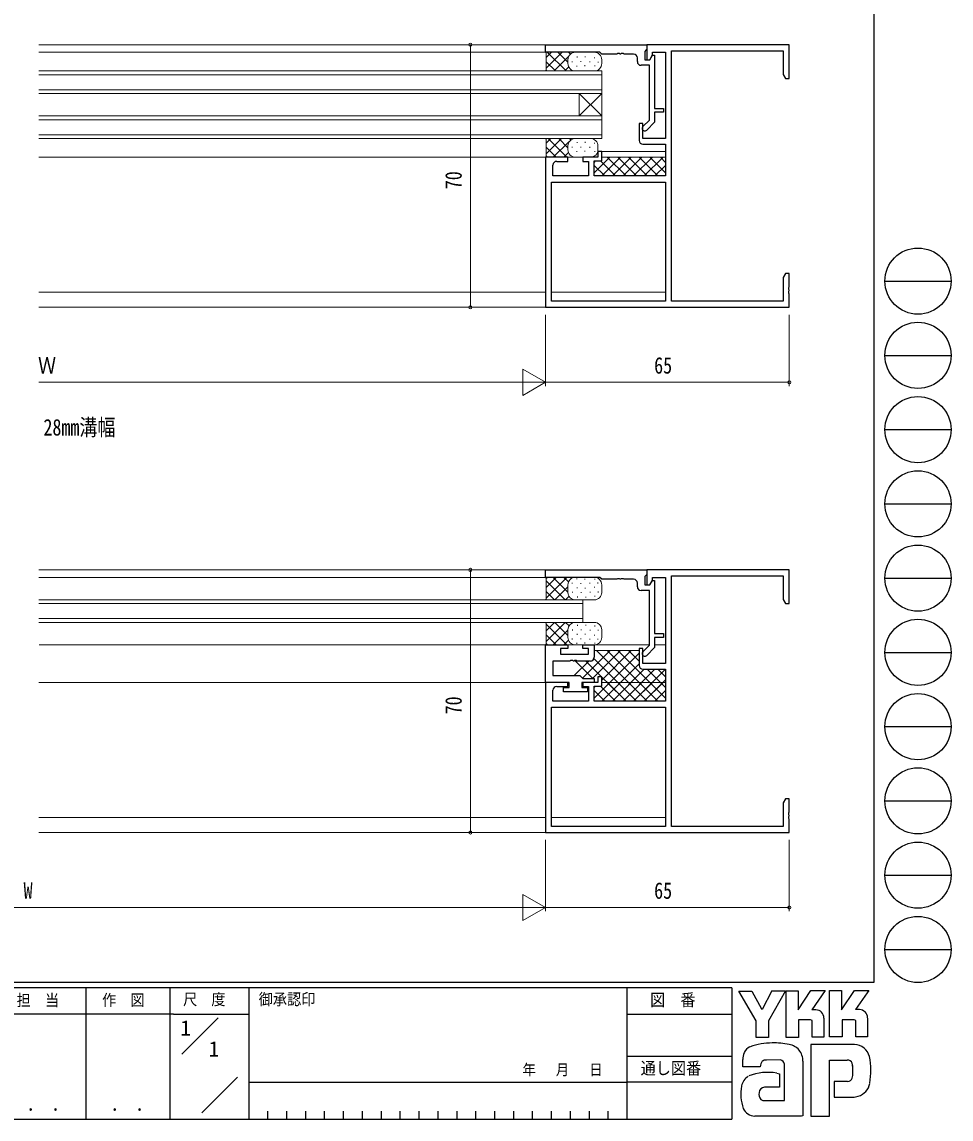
# Model space of a CAD drawing. Units: millimetres on the paper. Extents: x -397 to 397, y -282 to 282.
# Drawn here: x 149.1 to 396.7, y -282.1 to 10.4 of the extents above; entities that cross this region are included whole.
import ezdxf
from ezdxf.enums import TextEntityAlignment as Align

# ---------------------------------------------------------------- set-up
doc = ezdxf.new("R2010")
doc.units = ezdxf.units.MM
for name, color, linetype in [('0-1_USER1', 92, 'Continuous'), ('0-2_YKK_11', 134, 'Continuous'), ('0-7_YKK_ZWAK', 134, 'Continuous')]:
    doc.layers.add(name, color=color, linetype=linetype)
for name, color, linetype, lineweight in [('0-3_YKK_12', 40, 'Continuous', 18), ('0-4_YKK_13', 120, 'Continuous', 18), ('0-6_YKK_D', 200, 'Continuous', 18)]:
    doc.layers.add(name, color=color, linetype=linetype, lineweight=lineweight)
doc.styles.add('ＭＳ ゴシック', font='')
doc.styles.get('ＭＳ ゴシック').set_extended_font_data('MS Gothic')

msp = doc.modelspace()

# ---------------------------------------------------------------- linework, layer by layer
at = {"layer": '0-2_YKK_11'}
for p, q in [((313.1, -0.2), (313.1, 0.8)), ((313.1, -140.2), (313.1, -139.2))]:
    msp.add_line(p, q, dxfattribs=at)
for points in [[(288.6, 4.3), (315.6, 4.3), (315.6, 3.1), (315.35, 2.804), (315.1, 2.508), (315.1, 0.3), (316.4, 0.3), (317.093, 1.5), (317.7, 1.5), (317.7, -12.7), (320.1, -12.7), (320.1, -13.7), (317.7, -13.7), (317.7, -16.39), (315.595, -18.495)], [(312.1, 1.8), (309.558, 1.8), (309.375, 1.92), (308.825, 1.92), (308.642, 1.8), (308.558, 1.8), (308.375, 1.92), (307.825, 1.92), (307.642, 1.8), (303.6, 1.8), (303.1, 2.3), (288.6, 2.3), (288.6, 4.3)], [(322.23, -64.07), (322.23, 2.67), (351.97, 2.67), (351.97, -3.609), (352.6, -4.7), (353.6, -4.7), (353.6, 4.3), (315.6, 4.3), (315.6, 0.3), (316.4, 0.3), (317.1, 1.512), (317.1, 2.3), (320.6, 2.3), (320.6, -20.7), (314.6, -20.7), (314.6, -16.7), (313.6, -16.7), (313.6, -21.2)], [(314.605, -17.505), (316.3, -15.81), (316.3, -1.2), (314.1, -1.2)], [(314.6, -22.2), (320.6, -22.2), (320.6, -30.7), (301.6, -30.7), (301.6, -26.7), (303.6, -26.7), (303.6, -24.2), (302.6, -24.2), (302.6, -25.7), (298.6, -25.7), (298.6, -26.8), (300.1, -26.8), (300.1, -30.7), (290.6, -30.7), (290.6, -27.8)], [(291.6, -26.8), (294.6, -26.8), (294.6, -25.7), (288.6, -25.7), (288.6, -65.7), (353.6, -65.7), (353.6, -62.158), (353.48, -61.975), (353.48, -61.425), (353.6, -61.242), (353.6, -61.158), (353.48, -60.975), (353.48, -60.425), (353.6, -60.242), (353.6, -56.7), (352.6, -56.7), (351.97, -57.791), (351.97, -64.07), (322.23, -64.07)], [(288.6, -135.7), (315.6, -135.7), (315.6, -136.9), (315.35, -137.196), (315.1, -137.492), (315.1, -139.7), (316.4, -139.7), (317.093, -138.5), (317.7, -138.5), (317.7, -152.7), (320.1, -152.7), (320.1, -153.7), (317.7, -153.7), (317.7, -156.39), (315.595, -158.495)], [(312.1, -138.2), (309.558, -138.2), (309.375, -138.08), (308.825, -138.08), (308.642, -138.2), (308.558, -138.2), (308.375, -138.08), (307.825, -138.08), (307.642, -138.2), (303.6, -138.2), (303.1, -137.7), (288.6, -137.7), (288.6, -135.7)], [(322.23, -204.07), (322.23, -137.33), (351.97, -137.33), (351.97, -143.609), (352.6, -144.7), (353.6, -144.7), (353.6, -135.7), (315.6, -135.7), (315.6, -139.7), (316.4, -139.7), (317.1, -138.488), (317.1, -137.7), (320.6, -137.7), (320.6, -160.7), (314.6, -160.7), (314.6, -156.7), (313.6, -156.7), (313.6, -161.2)], [(314.605, -157.505), (316.3, -155.81), (316.3, -141.2), (314.1, -141.2)], [(288.6, -165.7), (288.6, -155.7), (294.6, -155.7), (294.6, -156.7), (292.6, -156.7), (292.6, -158.2), (300.1, -158.2), (300.1, -156.7), (298.6, -156.7), (298.6, -155.7), (301.6, -155.7), (301.6, -159)], [(300.6, -160), (297.058, -160), (296.875, -159.88), (296.325, -159.88), (296.142, -160), (296.058, -160), (295.875, -159.88), (295.325, -159.88), (295.142, -160), (290.6, -160), (290.6, -163.9), (297.8, -163.9), (298.3, -164.4), (298.6, -164.7), (301.6, -164.7), (301.6, -165.7), (298.3, -165.7), (298.3, -167.1), (299.8, -167.1), (299.8, -168.2), (293.4, -168.2), (293.4, -167.1), (294.9, -167.1), (294.9, -165.7), (288.6, -165.7)], [(314.6, -162.2), (320.6, -162.2), (320.6, -170.7), (301.6, -170.7), (301.6, -166.7), (303.6, -166.7), (303.6, -164.2), (302.6, -164.2), (302.6, -165.7), (298.6, -165.7), (298.6, -166.8), (300.1, -166.8), (300.1, -170.7), (290.6, -170.7), (290.6, -167.8)], [(291.6, -166.8), (294.6, -166.8), (294.6, -165.7), (288.6, -165.7), (288.6, -205.7), (353.6, -205.7), (353.6, -202.158), (353.48, -201.975), (353.48, -201.425), (353.6, -201.242), (353.6, -201.158), (353.48, -200.975), (353.48, -200.425), (353.6, -200.242), (353.6, -196.7), (352.6, -196.7), (351.97, -197.791), (351.97, -204.07), (322.23, -204.07)]]:
    msp.add_lwpolyline(points, dxfattribs=at)
for points in [[(320.6, -32.33), (320.6, -64.07), (290.23, -64.07), (290.23, -32.33)], [(320.6, -172.33), (320.6, -204.07), (290.23, -204.07), (290.23, -172.33)]]:
    msp.add_lwpolyline(points, close=True, dxfattribs=at)
for centre, radius, start, end in [((312.1, 0.8), 1, 0.00001, 89.99999), ((314.1, -0.2), 1, 180.00001, 269.99999), ((315.1, -18), 0.7, 135.00002, 315.00004), ((314.6, -21.2), 1, 180.00001, 269.99999), ((291.6, -27.8), 1, 90.00001, 179.99999), ((312.1, -139.2), 1, 0.00001, 89.99999), ((314.1, -140.2), 1, 180.00001, 269.99999), ((315.1, -158), 0.7, 135.00002, 315.00004), ((300.6, -159), 1, 270.00001, 359.99999), ((314.6, -161.2), 1, 180.00001, 269.99999), ((291.6, -167.8), 1, 90.00001, 179.99999)]:
    msp.add_arc(centre, radius, start, end, dxfattribs=at)
at = {"layer": '0-3_YKK_12'}
for p, q in [((320.6, 4.3), (153.6, 4.3)), ((288.9, 2.3), (153.6, 2.3)), ((153.6, -2.7), (303.6, -2.7)), ((153.6, -3.7), (303.6, -3.7)), ((303.6, -7.7), (153.6, -7.7)), ((153.6, -8.7), (303.6, -8.7)), ((297.6, -8.7), (303.6, -14.7)), ((297.6, -8.7), (297.6, -14.7)), ((303.6, -8.7), (297.6, -14.7)), ((153.6, -15.7), (303.6, -15.7)), ((153.6, -19.7), (303.6, -19.7)), ((153.6, -20.7), (303.6, -20.7)), ((288.9, -25.7), (153.6, -25.7)), ((320.6, -24.2), (303.3, -24.2)), ((320.6, -25.7), (303.6, -25.7)), ((288.6, -61.7), (153.6, -61.7)), ((320.6, -61.7), (290.23, -61.7)), ((320.6, -65.7), (153.6, -65.7)), ((320.6, -135.7), (153.6, -135.7)), ((288.9, -137.7), (153.6, -137.7)), ((153.6, -143.7), (298.6, -143.7)), ((298.6, -144.7), (153.6, -144.7)), ((298.6, -143.7), (298.6, -149.7)), ((298.6, -148.7), (153.6, -148.7)), ((153.6, -149.7), (298.6, -149.7)), ((316.3, -155.7), (153.7, -155.7)), ((320.6, -155.7), (317.7, -155.7)), ((288.9, -165.7), (153.6, -165.7)), ((320.6, -165.7), (303.6, -165.7)), ((288.6, -201.7), (153.6, -201.7)), ((320.6, -201.7), (290.23, -201.7)), ((320.6, -205.7), (153.6, -205.7))]:
    msp.add_line(p, q, dxfattribs=at)
for points in [[(303.6, -2.7), (303.6, -8.7), (303.6, -14.7)], [(153.6, -14.7), (303.6, -14.7), (303.6, -20.7)]]:
    msp.add_lwpolyline(points, dxfattribs=at)
at = {"layer": '0-4_YKK_13'}
for p, q in [((288.6, 2.3), (301.6, 2.3)), ((288.6, 2.3), (288.8, 2.1)), ((293.072, 2.3), (288.8, -1.972)), ((290.243, 2.3), (288.8, 0.857)), ((288.8, 2.1), (288.8, -2.5)), ((294.1, -2.7), (289.1, 2.3)), ((294.829, 1.229), (290.9, -2.7)), ((294.6, -0.372), (291.928, 2.3)), ((294.6, 0.3), (294.6, -0.7)), ((295.266, 1.79), (294.757, 2.3)), ((297.039, 1.116), (297.039, 0.916)), ((299.229, 1.164), (299.229, 0.964)), ((301.683, 0.924), (301.683, 0.724)), ((303.6, 0.3), (303.6, -0.7)), ((288.6, -2.7), (288.8, -2.5)), ((301.6, -2.7), (288.6, -2.7)), ((288.943, -2.7), (288.772, -2.528)), ((291.272, -2.7), (288.8, -0.228)), ((294.819, -1.61), (293.728, -2.7)), ((295.74, -0.135), (295.74, -0.335)), ((296.943, -1.29), (296.943, -1.49)), ((298.026, -0.087), (298.026, -0.287)), ((299.06, -1.194), (299.06, -1.394)), ((300.456, -0.159), (300.456, -0.359)), ((301.756, -1.242), (301.756, -1.442)), ((302.622, -0.255), (302.622, -0.455)), ((288.6, -20.7), (300.6, -20.7)), ((288.6, -20.7), (288.8, -20.9)), ((292.872, -20.7), (288.8, -24.772)), ((290.043, -20.7), (288.8, -21.943)), ((288.8, -20.7), (288.8, -25.5)), ((291.472, -25.7), (288.8, -23.028)), ((294.3, -25.7), (289.3, -20.7)), ((294.829, -21.571), (290.7, -25.7)), ((294.6, -23.172), (292.128, -20.7)), ((294.6, -22.5), (294.6, -23.7)), ((295.266, -21.01), (294.957, -20.7)), ((295.74, -22.935), (295.74, -23.135)), ((297.039, -21.684), (297.039, -21.884)), ((298.026, -22.887), (298.026, -23.087)), ((299.229, -21.636), (299.229, -21.836)), ((300.456, -22.959), (300.456, -23.159)), ((301.683, -21.876), (301.683, -22.076)), ((302.6, -22.5), (302.6, -23.7)), ((288.6, -25.7), (288.8, -25.5)), ((300.6, -25.7), (288.6, -25.7)), ((289.143, -25.7), (288.8, -25.357)), ((294.755, -24.473), (293.528, -25.7)), ((296.943, -24.09), (296.943, -24.29)), ((299.06, -23.994), (299.06, -24.194)), ((305.801, -25.7), (301.6, -29.901)), ((301.756, -24.042), (301.756, -24.242)), ((308.629, -25.7), (303.629, -30.7)), ((310.085, -30.7), (305.085, -25.7)), ((311.458, -25.7), (306.458, -30.7)), ((312.914, -30.7), (307.914, -25.7)), ((314.286, -25.7), (309.286, -30.7)), ((315.742, -30.7), (310.742, -25.7)), ((317.115, -25.7), (312.115, -30.7)), ((318.571, -30.7), (313.571, -25.7)), ((319.943, -25.7), (314.943, -30.7)), ((320.6, -29.901), (316.399, -25.7)), ((320.6, -27.073), (319.227, -25.7)), ((301.973, -26.7), (301.6, -27.073)), ((304.428, -30.7), (301.6, -27.872)), ((307.257, -30.7), (303.257, -26.7)), ((320.6, -27.872), (317.772, -30.7)), ((288.6, -137.7), (288.8, -137.9)), ((301.6, -137.7), (288.6, -137.7)), ((291.472, -137.7), (288.8, -140.372)), ((289.143, -137.7), (288.8, -138.043)), ((294.3, -137.7), (288.8, -143.2)), ((288.8, -143.7), (288.8, -137.9)), ((293.872, -143.7), (288.8, -138.628)), ((294.6, -141.6), (290.7, -137.7)), ((294.6, -140.228), (291.128, -143.7)), ((294.755, -138.927), (293.528, -137.7)), ((294.6, -141.9), (294.6, -139.7)), ((295.74, -139.365), (295.74, -139.165)), ((296.943, -138.21), (296.943, -138.01)), ((298.026, -139.413), (298.026, -139.213)), ((299.06, -138.306), (299.06, -138.106)), ((300.456, -139.341), (300.456, -139.141)), ((301.683, -140.424), (301.683, -140.224)), ((301.756, -138.258), (301.756, -138.058)), ((302.577, -139.3), (302.577, -139.1)), ((303.6, -141.9), (303.6, -139.7)), ((291.043, -143.7), (288.8, -141.457)), ((294.829, -142.828), (293.957, -143.7)), ((295.836, -141.771), (295.836, -141.571)), ((297.039, -140.616), (297.039, -140.416)), ((297.135, -143.023), (297.135, -142.823)), ((298.122, -141.819), (298.122, -141.619)), ((299.229, -140.664), (299.229, -140.464)), ((299.325, -143.071), (299.325, -142.871)), ((300.552, -141.747), (300.552, -141.547)), ((301.78, -142.83), (301.78, -142.63)), ((302.673, -141.706), (302.673, -141.506)), ((288.6, -143.7), (288.8, -143.5)), ((288.6, -143.7), (301.6, -143.7)), ((288.6, -149.7), (288.8, -149.9)), ((288.6, -149.7), (301.6, -149.7)), ((293.872, -149.7), (288.8, -154.772)), ((291.043, -149.7), (288.8, -151.943)), ((288.8, -149.7), (288.8, -155.5)), ((294.3, -155.7), (288.8, -150.2)), ((294.6, -151.8), (290.7, -155.7)), ((294.6, -153.172), (291.128, -149.7)), ((294.829, -150.572), (293.957, -149.7)), ((294.6, -151.5), (294.6, -153.7)), ((295.836, -151.629), (295.836, -151.829)), ((297.135, -150.377), (297.135, -150.577)), ((298.122, -151.581), (298.122, -151.781)), ((299.325, -150.329), (299.325, -150.529)), ((300.552, -151.653), (300.552, -151.853)), ((301.78, -150.57), (301.78, -150.77)), ((302.673, -151.694), (302.673, -151.894)), ((303.6, -151.5), (303.6, -153.7)), ((291.472, -155.7), (288.8, -153.028)), ((294.755, -154.473), (293.528, -155.7)), ((295.74, -154.035), (295.74, -154.235)), ((297.039, -152.784), (297.039, -152.984)), ((298.026, -153.987), (298.026, -154.187)), ((299.229, -152.736), (299.229, -152.936)), ((300.456, -154.059), (300.456, -154.259)), ((301.683, -152.976), (301.683, -153.176)), ((302.577, -154.1), (302.577, -154.3)), ((288.6, -155.7), (288.8, -155.5)), ((301.6, -155.7), (288.6, -155.7)), ((289.143, -155.7), (288.8, -155.357)), ((296.943, -155.19), (296.943, -155.39)), ((305.816, -157.2), (298.396, -164.62)), ((299.06, -155.094), (299.06, -155.294)), ((308.644, -157.2), (301.144, -164.7)), ((313.6, -157.2), (301.6, -157.2)), ((313.6, -157.901), (301.6, -169.901)), ((301.756, -155.142), (301.756, -155.342)), ((315.742, -170.7), (302.242, -157.2)), ((311.473, -157.2), (303.6, -165.073)), ((318.571, -170.7), (305.071, -157.2)), ((320.6, -169.901), (307.899, -157.2)), ((313.6, -160.073), (310.727, -157.2)), ((300.187, -160), (296.287, -163.9)), ((301.298, -164.741), (296.367, -159.811)), ((310.085, -170.7), (299.385, -160)), ((312.914, -170.7), (301.544, -159.33)), ((313.6, -160.729), (303.629, -170.7)), ((314.958, -162.2), (306.458, -170.7)), ((317.786, -162.2), (309.286, -170.7)), ((320.519, -162.295), (312.115, -170.7)), ((320.6, -167.073), (315.727, -162.2)), ((320.6, -164.244), (318.556, -162.2)), ((305.801, -165.7), (301.6, -169.901)), ((301.973, -166.7), (301.6, -167.073)), ((301.973, -166.7), (301.6, -167.073)), ((307.257, -170.7), (303.257, -166.7)), ((307.257, -170.7), (303.257, -166.7)), ((308.629, -165.7), (303.629, -170.7)), ((310.085, -170.7), (305.085, -165.7)), ((311.458, -165.7), (306.458, -170.7)), ((312.914, -170.7), (307.914, -165.7)), ((314.286, -165.7), (309.286, -170.7)), ((315.742, -170.7), (310.742, -165.7)), ((317.115, -165.7), (312.115, -170.7)), ((318.571, -170.7), (313.571, -165.7)), ((320.6, -165.043), (314.943, -170.7)), ((319.943, -165.7), (314.943, -170.7)), ((320.6, -169.901), (316.399, -165.7)), ((320.6, -167.073), (319.227, -165.7)), ((304.428, -170.7), (301.6, -167.872)), ((304.428, -170.7), (301.6, -167.872)), ((320.6, -167.872), (317.772, -170.7)), ((320.6, -167.872), (317.772, -170.7))]:
    msp.add_line(p, q, dxfattribs=at)
for centre, start, end in [((296.6, 0.3), 90, 180), ((301.6, 0.3), 0, 90), ((296.6, -0.7), 180, 270), ((301.6, -0.7), 270, 0), ((296.6, -22.7), 90, 180), ((300.6, -22.7), 0, 90), ((296.6, -23.7), 180, 270), ((300.6, -23.7), 270, 0), ((296.6, -139.7), 90, 180), ((301.6, -139.7), 0, 90), ((296.6, -141.7), 180, 270), ((301.6, -141.7), 270, 0), ((296.6, -151.7), 90, 180), ((301.6, -151.7), 0, 90), ((296.6, -153.7), 180, 270), ((301.6, -153.7), 270, 0)]:
    msp.add_arc(centre, 2, start, end, dxfattribs=at)
at = {"layer": '0-6_YKK_D'}
for p, q in [((286.6, 4.3), (267.6, 4.3)), ((268.6, 4.3), (268.6, -65.7)), ((286.6, -65.7), (267.6, -65.7)), ((288.6, -67.7), (288.6, -86.7)), ((288.6, -67.7), (288.6, -86.7)), ((353.6, -67.7), (353.6, -86.7)), ((288.6, -85.7), (282.538, -82.2)), ((282.538, -82.2), (282.538, -89.2)), ((153.6, -85.7), (281.6, -85.7)), ((288.6, -85.7), (276.476, -85.7)), ((288.6, -85.7), (282.538, -89.2)), ((353.6, -85.7), (288.6, -85.7)), ((286.6, -135.7), (267.6, -135.7)), ((268.6, -135.7), (268.6, -205.7)), ((286.6, -205.7), (267.6, -205.7)), ((288.6, -207.7), (288.6, -226.7)), ((288.6, -207.7), (288.6, -226.7)), ((353.6, -207.7), (353.6, -226.7)), ((288.6, -225.7), (282.538, -222.2)), ((282.538, -222.2), (282.538, -229.2)), ((20.6, -225.7), (281.6, -225.7)), ((288.6, -225.7), (276.476, -225.7)), ((288.6, -225.7), (282.538, -229.2)), ((353.6, -225.7), (288.6, -225.7))]:
    msp.add_line(p, q, dxfattribs=at)
for centre in [(268.6, 4.3), (268.6, -65.7), (353.6, -85.7), (268.6, -135.7), (268.6, -205.7), (353.6, -225.7)]:
    msp.add_circle(centre, 0.425, dxfattribs=at)
at = {"layer": '0-7_YKK_ZWAK'}
for p, q in [((376.1, 279.3), (376.1, -245.7)), ((379.076, -58.716), (396.716, -58.716)), ((379.076, -78.512), (396.716, -78.512)), ((379.076, -98.308), (396.716, -98.308)), ((379.076, -118.104), (396.716, -118.104)), ((379.076, -137.9), (396.716, -137.9)), ((379.076, -157.696), (396.716, -157.696)), ((379.076, -177.492), (396.716, -177.492)), ((379.076, -197.288), (396.716, -197.288)), ((379.076, -217.084), (396.716, -217.084)), ((379.076, -236.88), (396.716, -236.88)), ((376.1, -245.7), (-393.9, -245.7)), ((338.3, -247.1), (-393.9, -247.1)), ((166.1, -247.1), (166.1, -282.1)), ((188.5, -247.1), (188.5, -282.1)), ((209.5, -247.1), (209.5, -282.1)), ((310.3, -247.1), (310.3, -282.1)), ((338.3, -247.1), (338.3, -282.1)), ((344.732, -255.899), (340.137, -248.006)), ((340.137, -248.006), (343.651, -248.006)), ((343.651, -248.006), (346.164, -252.709)), ((348.936, -247.898), (346.381, -252.871)), ((352.562, -247.898), (348.029, -255.926)), ((348.936, -247.898), (352.562, -247.898)), ((352.76, -260.331), (352.76, -247.925)), ((352.76, -247.925), (355.976, -247.925)), ((355.976, -253.023), (359.355, -247.871)), ((355.976, -247.925), (355.976, -253.023)), ((359.355, -247.871), (363.18, -247.871)), ((363.18, -247.871), (359.64, -253.006)), ((364.274, -260.223), (364.274, -247.817)), ((364.274, -247.817), (367.545, -247.817)), ((367.545, -253.008), (370.978, -247.817)), ((367.545, -247.817), (367.545, -253.008)), ((370.978, -247.817), (374.762, -247.817)), ((374.383, -248.465), (371.261, -252.925)), ((374.762, -247.817), (374.383, -248.465)), ((189.484, -254.099), (121.3, -254.099)), ((189.484, -254.099), (209.5, -254.099)), ((310.3, -254.1), (338.3, -254.1)), ((346.164, -252.709), (346.381, -252.871)), ((360.679, -253.006), (359.64, -253.006)), ((372.301, -252.925), (371.261, -252.925)), ((191.67, -264.836), (201.364, -255.143)), ((344.732, -260.358), (344.732, -255.899)), ((348.029, -255.926), (348.029, -260.358)), ((359.274, -255.682), (356.084, -255.682)), ((356.084, -255.682), (356.084, -260.331)), ((359.706, -255.844), (359.274, -255.682)), ((359.706, -260.25), (359.706, -255.844)), ((362.842, -255.169), (362.842, -260.25)), ((371.302, -260.196), (371.302, -255.817)), ((374.464, -255.169), (374.464, -260.196)), ((362.842, -260.25), (359.706, -260.25)), ((367.68, -260.223), (364.274, -260.223)), ((371.302, -260.146), (371.353, -260.196)), ((374.464, -260.196), (371.302, -260.196)), ((348.029, -260.358), (344.732, -260.358)), ((356.084, -260.331), (352.76, -260.331)), ((359.328, -262.196), (359.328, -281.306)), ((370.923, -262.196), (359.328, -262.196)), ((310.3, -265.299), (338.3, -265.299)), ((351.246, -266.305), (347.548, -266.375)), ((352.327, -277.171), (352.327, -267.44)), ((357.22, -266.683), (357.22, -281.279)), ((364.355, -281.306), (364.355, -266.359)), ((364.355, -266.359), (369.004, -266.359)), ((370.473, -267.856), (370.491, -270.491)), ((196.972, -280.445), (206.496, -270.921)), ((350.273, -269.873), (350.976, -270.035)), ((350.976, -270.035), (350.976, -273.63)), ((209.5, -272.3), (310.3, -272.3)), ((338.3, -272.299), (310.3, -272.299)), ((350.976, -273.63), (346.981, -273.635)), ((369.113, -272.089), (365.572, -272.089)), ((365.572, -272.089), (365.572, -276.225)), ((346.705, -277.171), (352.327, -277.171)), ((351.895, -277.171), (352.246, -277.171)), ((352.327, -277.17), (352.328, -277.171)), ((365.572, -276.225), (370.896, -276.225)), ((370.896, -276.225), (371.978, -275.982)), ((214.54, -280), (214.54, -282.1)), ((219.58, -280), (219.58, -282.1)), ((224.62, -280), (224.62, -282.1)), ((229.66, -280), (229.66, -282.1)), ((234.7, -280), (234.7, -282.1)), ((239.74, -280), (239.74, -282.1)), ((244.78, -280), (244.78, -282.1)), ((249.82, -280), (249.82, -282.1)), ((254.86, -280), (254.86, -282.1)), ((259.9, -280), (259.9, -282.1)), ((264.94, -280), (264.94, -282.1)), ((269.98, -280), (269.98, -282.1)), ((275.02, -280), (275.02, -282.1)), ((280.06, -280), (280.06, -282.1)), ((285.1, -280), (285.1, -282.1)), ((290.14, -280), (290.14, -282.1)), ((295.18, -280), (295.18, -282.1)), ((300.22, -280), (300.22, -282.1)), ((305.26, -280), (305.26, -282.1)), ((-393.9, -282.1), (338.3, -282.1)), ((345.867, -281.36), (344.38, -281.36)), ((356.895, -281.333), (345.867, -281.36)), ((357.22, -281.279), (356.895, -281.333)), ((359.328, -281.306), (363.571, -281.306)), ((363.571, -281.306), (364.355, -281.306))]:
    msp.add_line(p, q, dxfattribs=at)
for points in [[(371.302, -255.817), (370.869, -255.655), (367.68, -255.655), (367.68, -260.223)], [(345.867, -268.17), (341.218, -268.17), (341.218, -266.241)]]:
    msp.add_lwpolyline(points, dxfattribs=at)
for centre in [(387.896, -58.716), (387.896, -78.512), (387.896, -98.308), (387.896, -118.104), (387.896, -137.9), (387.896, -157.696), (387.896, -177.492), (387.896, -197.288), (387.896, -217.084), (387.896, -236.88)]:
    msp.add_circle(centre, 8.82, dxfattribs=at)
for centre, radius, start, end in [((360.679, -255.169), 2.163, 0.00166, 89.99604), ((372.3, -255.088), 2.163, 0.00166, 89.99604), ((343.906, -265.155), 2.444, 109.02127, 161.51264), ((349.022, -279.501), 17.68, 89.89165, 109.30848), ((349.541, -282.563), 20.748, 78.7801, 91.46938), ((352.83, -266.596), 4.449, 40.66422, 80.31694), ((370.772, -266.54), 4.341, 14.44572, 87.08746), ((346.259, -266.266), 5.037, 158.41083, 179.71775), ((352.609, -266.585), 4.612, 358.78059, 38.76563), ((354.466, -269.287), 20.86, 350.99027, 10.67625), ((347.975, -268.107), 2.109, 138.46382, 181.71359), ((347.415, -268.071), 1.701, 85.50551, 126.78038), ((350.756, -267.854), 1.625, 14.7552, 72.44995), ((369.165, -267.579), 1.229, 16.43123, 96.91661), ((366.831, -268.308), 3.673, 4.93423, 17.03552), ((344.727, -274.027), 3.908, 121.82711, 169.08475), ((347.82, -282.954), 13.309, 79.38098, 112.05825), ((369.114, -270.784), 1.306, 269.95468, 342.90145), ((366.81, -270.141), 3.697, 343.6902, 354.75362), ((351.749, -275.495), 11.082, 168.76372, 199.80079), ((346.99, -275.079), 1.445, 90.33953, 178.03639), ((370.835, -271.845), 4.291, 285.44291, 349.90448), ((347.882, -275.428), 2.369, 171.08203, 216.71923), ((346.95, -275.665), 1.526, 230.9728, 260.75491), ((344.74, -277.543), 3.823, 207.31435, 263.59464)]:
    msp.add_arc(centre, radius, start, end, dxfattribs=at)

# ---------------------------------------------------------------- texts
at = {"layer": '0-1_USER1', "style": 'ＭＳ ゴシック', "width": 0.8}
msp.add_text('28mm溝幅', height=4.399, dxfattribs=at).set_placement((154.8, -101.2), align=Align.BOTTOM_LEFT)
at = {"layer": '0-1_USER1', "color": 3, "style": 'ＭＳ ゴシック'}
for p in [(191.3, -261.099), (198.833, -266.699)]:
    msp.add_text('1', height=4.106, dxfattribs=at).set_placement(p, align=Align.BOTTOM_LEFT)
at = {"layer": '0-6_YKK_D', "style": 'ＭＳ ゴシック', "width": 0.8}
for p in [(267.6, -34.22), (267.6, -174.22)]:
    msp.add_text('70', height=4.399, rotation=90, dxfattribs=at).set_placement(p, align=Align.BOTTOM_LEFT)
for s, p in [('Ｗ', (153.36, -84.7)), ('65', (317.58, -84.7)), ('W', (149.5, -224.7)), ('65', (317.58, -224.7))]:
    msp.add_text(s, height=4.399, dxfattribs=at).set_placement(p, align=Align.BOTTOM_LEFT)
at = {"layer": '0-7_YKK_ZWAK', "style": 'ＭＳ ゴシック', "width": 0.9}
for s, height, p in [('担  当', 3.079, (147.655, -252.88)), ('作  図', 3.079, (170.42, -252.862)), ('尺  度', 3.079, (192.012, -252.637)), ('御承認印', 3.079, (212.167, -252.633)), ('図\u3000番', 3.284, (316.498, -252.962)), ('年   月   日', 2.903, (282.476, -271.269)), ('通し図番', 3.284, (313.979, -271.185)), (' ． ．', 3.592, (148.155, -281.046)), (' ． ．', 3.592, (170.555, -281.046))]:
    msp.add_text(s, height=height, dxfattribs=at).set_placement(p, align=Align.BOTTOM_LEFT)

doc.saveas('drawing.dxf')
